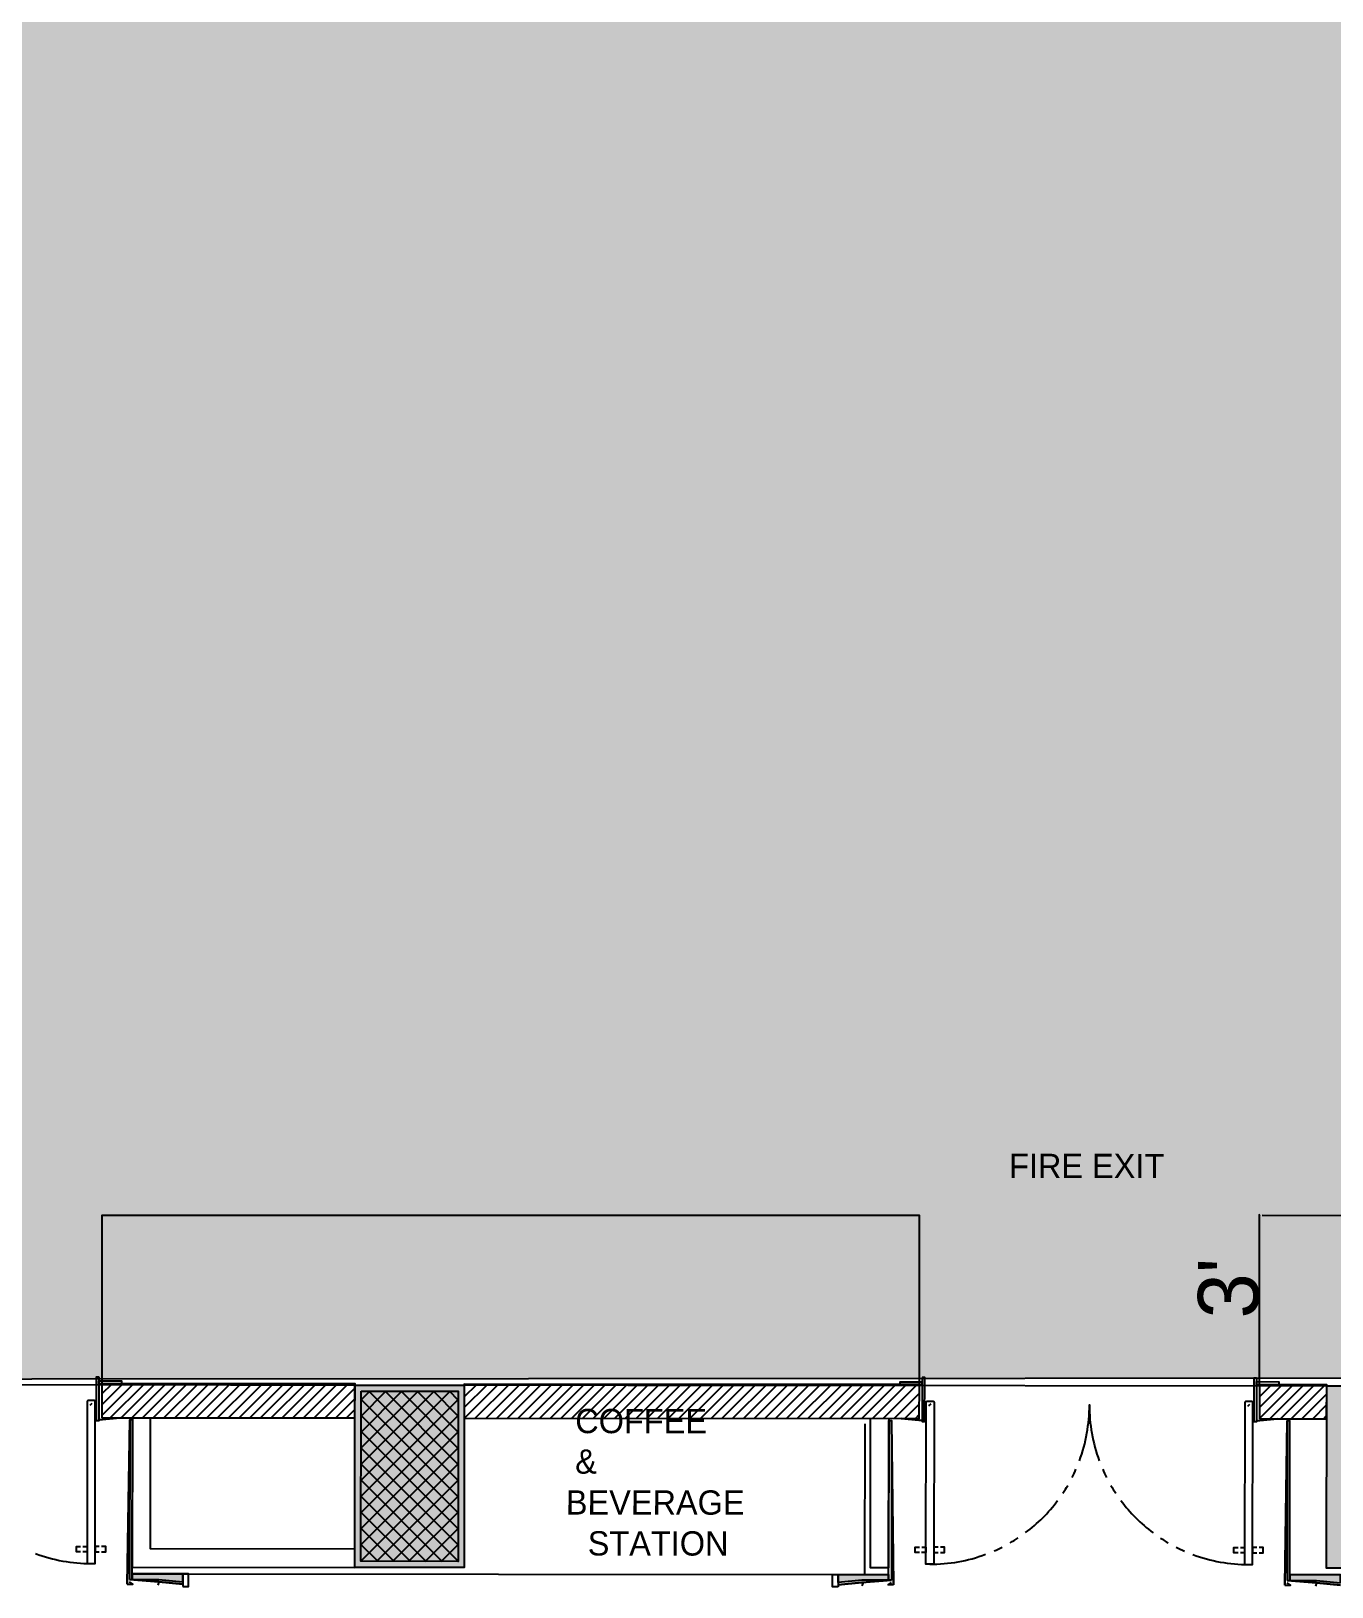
# Model space of a CAD drawing. Header units: millimetres. Extents: x -957 to 3394, y -3 to 3008.
# Drawn here: x 1676 to 2097, y 885 to 1389 of the extents above; entities that cross this region are included whole.
import ezdxf

# ---------------------------------------------------------------- set-up
doc = ezdxf.new("R2010")
doc.units = ezdxf.units.MM
for name, color, linetype in [('FIRE_SAFETY', 7, 'CONTINUOUS'), ('HATCHES', 7, 'CONTINUOUS'), ('PDF_0', 7, 'CONTINUOUS'), ('PDF_FRAMING-COLUMN', 7, 'CONTINUOUS'), ('PDF_FRAMING-COLUMN_HATCH', 7, 'CONTINUOUS'), ('PDF_HATCH', 7, 'CONTINUOUS'), ('PDF_I-DOOR', 7, 'CONTINUOUS'), ('PDF_I-DOOR-OPEN', 7, 'CONTINUOUS'), ('PDF_I-FURN-FIXD', 7, 'CONTINUOUS'), ('PDF_ID_LAYER', 7, 'CONTINUOUS'), ('PDF_SHREM-CAD_6_CABLE', 7, 'CONTINUOUS'), ('PDF_SHREM_ACOUSTIC_WALL', 7, 'CONTINUOUS'), ('PDF_TEXT', 7, 'CONTINUOUS')]:
    doc.layers.add(name, color=color, linetype=linetype)
doc.styles.add('PDF_ARIAL', font='PDF_ARIAL')

msp = doc.modelspace()

# ---------------------------------------------------------------- hatches: boundary and pattern name
at = {"layer": 'HATCHES'}
msp.add_hatch(color=253, dxfattribs=at).paths.add_polyline_path([(3284.08, 953.45), (3285.08, 2124.7), (712.53, 2126.9), (711.53, 951.72)], flags=0)
at = {"layer": 'PDF_I-FURN-FIXD'}
for points in [[(1725.13, 886.71), (1725.13, 889.3), (1708.78, 889.31), (1708.78, 887.45), (1717.4, 887.44), (1717.4, 886.72)], [(1937.3, 886.53), (1937.3, 889.12), (1953.66, 889.11), (1953.66, 887.24), (1945.03, 887.24), (1945.03, 886.52)], [(2099.95, 886.39), (2099.95, 888.98), (2083.59, 888.99), (2083.59, 887.13), (2092.22, 887.12), (2092.22, 886.4)]]:
    msp.add_hatch(color=256, dxfattribs=at).paths.add_polyline_path(points, flags=0)

# ---------------------------------------------------------------- linework, layer by layer
at = {"layer": 'HATCHES', "color": 253}
msp.add_lwpolyline([(712.53, 2126.9), (3285.08, 2124.7), (3284.08, 953.45), (711.53, 951.72), (712.53, 2126.9)], dxfattribs=at)
at = {"layer": 'PDF_0'}
for points in [[(1963.62, 950.65), (1963.62, 1005.31), (1698.93, 1005.31), (1698.93, 950.87)], [(2073.6, 1005.31), (2073.99, 1005.7)], [(2073.75, 950.56), (2073.79, 1005.51)], [(2074.58, 1005.5), (2887.81, 1004.81)]]:
    msp.add_lwpolyline(points, dxfattribs=at)
at = {"layer": 'PDF_FRAMING-COLUMN'}
for points in [[(1780.87, 950.41), (1816.27, 950.38), (1816.22, 891.39), (1780.82, 891.42)], [(1782.84, 948.44), (1814.3, 948.42), (1814.26, 893.35), (1782.79, 893.38)], [(2095.52, 950.14), (2130.91, 950.11), (2130.86, 891.12), (2095.47, 891.15)]]:
    msp.add_lwpolyline(points, close=True, dxfattribs=at)
at = {"layer": 'PDF_FRAMING-COLUMN_HATCH'}
for points in [[(1782.81, 919.54), (1811.74, 948.42)], [(1782.82, 929.97), (1801.31, 948.43)], [(1782.82, 924.76), (1806.53, 948.42)], [(1782.83, 940.4), (1790.88, 948.44)], [(1782.83, 935.19), (1796.1, 948.43)], [(1782.84, 945.61), (1785.67, 948.44)], [(1814.28, 919.52), (1785.4, 948.44)], [(1814.28, 924.73), (1790.62, 948.44)], [(1814.29, 929.94), (1795.83, 948.43)], [(1814.29, 935.16), (1801.05, 948.43)], [(1814.3, 940.37), (1806.26, 948.42)], [(1814.3, 945.59), (1811.47, 948.42)], [(1782.81, 914.33), (1814.3, 945.77)], [(1814.27, 914.3), (1782.84, 945.79)], [(1782.81, 909.11), (1814.3, 940.55)], [(1814.27, 909.09), (1782.83, 940.58)], [(1782.8, 903.9), (1814.29, 935.34)], [(1814.27, 903.87), (1782.83, 935.36)], [(1782.8, 898.68), (1814.29, 930.12)], [(1814.26, 898.66), (1782.82, 930.15)], [(1782.79, 893.47), (1814.28, 924.91)], [(1814.26, 893.44), (1782.82, 924.93)], [(1809.13, 893.36), (1782.81, 919.72)], [(1787.92, 893.38), (1814.28, 919.69)], [(1803.92, 893.36), (1782.81, 914.5)], [(1793.13, 893.37), (1814.27, 914.48)], [(1798.7, 893.37), (1782.81, 909.29)], [(1798.35, 893.37), (1814.27, 909.26)], [(1793.49, 893.37), (1782.8, 904.08)], [(1803.56, 893.36), (1814.27, 904.05)], [(1788.27, 893.38), (1782.8, 898.86)], [(1808.78, 893.36), (1814.26, 898.83)], [(1783.06, 893.38), (1782.79, 893.65)], [(1813.99, 893.35), (1814.26, 893.62)]]:
    msp.add_lwpolyline(points, dxfattribs=at)
for points in [[(1780.87, 950.41), (1816.27, 950.38), (1780.82, 891.42), (1816.22, 891.39)], [(1782.84, 948.44), (1814.3, 948.42), (1782.79, 893.38), (1814.26, 893.35)], [(2095.52, 950.14), (2130.91, 950.11), (2095.47, 891.15), (2130.86, 891.12)]]:
    msp.add_solid(points, dxfattribs=at)
at = {"layer": 'PDF_HATCH'}
for points in [[(1698.92, 944.09), (1705.72, 950.87)], [(1698.92, 940.61), (1709.19, 950.87)], [(1698.93, 947.56), (1702.24, 950.87)], [(1701.65, 939.86), (1712.67, 950.86)], [(1705.12, 939.86), (1716.15, 950.86)], [(1708.6, 939.85), (1719.62, 950.86)], [(1712.08, 939.85), (1723.1, 950.85)], [(1715.55, 939.85), (1726.58, 950.85)], [(1719.03, 939.85), (1730.05, 950.85)], [(1722.51, 939.84), (1733.53, 950.85)], [(1725.98, 939.84), (1737, 950.84)], [(1729.46, 939.84), (1740.48, 950.84)], [(1732.94, 939.83), (1743.96, 950.84)], [(1736.41, 939.83), (1747.43, 950.83)], [(1739.89, 939.83), (1750.91, 950.83)], [(1743.36, 939.82), (1754.39, 950.83)], [(1746.84, 939.82), (1757.86, 950.82)], [(1750.32, 939.82), (1761.34, 950.82)], [(1753.79, 939.82), (1764.82, 950.82)], [(1757.27, 939.81), (1768.29, 950.82)], [(1760.75, 939.81), (1771.77, 950.81)], [(1764.22, 939.81), (1775.24, 950.81)], [(1767.7, 939.8), (1778.72, 950.81)], [(1771.18, 939.8), (1780.89, 949.5)], [(1816.27, 950.09), (1816.96, 950.77)], [(1816.27, 946.61), (1820.44, 950.77)], [(1816.27, 943.13), (1823.91, 950.77)], [(1816.37, 939.76), (1827.39, 950.77)], [(1819.84, 939.76), (1830.87, 950.76)], [(1823.32, 939.76), (1834.34, 950.76)], [(1826.8, 939.75), (1837.82, 950.76)], [(1830.27, 939.75), (1841.29, 950.75)], [(1833.75, 939.75), (1844.77, 950.75)], [(1837.23, 939.74), (1848.25, 950.75)], [(1840.7, 939.74), (1851.72, 950.74)], [(1844.18, 939.74), (1855.2, 950.74)], [(1847.65, 939.74), (1858.68, 950.74)], [(1851.13, 939.73), (1862.15, 950.74)], [(1854.61, 939.73), (1865.63, 950.73)], [(1858.08, 939.73), (1869.11, 950.73)], [(1861.56, 939.72), (1872.58, 950.73)], [(1865.04, 939.72), (1876.06, 950.72)], [(1868.51, 939.72), (1879.53, 950.72)], [(1871.99, 939.71), (1883.01, 950.72)], [(1875.47, 939.71), (1886.49, 950.71)], [(1878.94, 939.71), (1889.96, 950.71)], [(1882.42, 939.71), (1893.44, 950.71)], [(1885.89, 939.7), (1896.92, 950.71)], [(1889.37, 939.7), (1900.39, 950.7)], [(1892.85, 939.7), (1903.87, 950.7)], [(1896.32, 939.69), (1907.35, 950.7)], [(1899.8, 939.69), (1910.82, 950.69)], [(1903.28, 939.69), (1914.3, 950.69)], [(1906.75, 939.68), (1917.77, 950.69)], [(1910.23, 939.68), (1921.25, 950.68)], [(1913.7, 939.68), (1924.73, 950.68)], [(1917.18, 939.68), (1928.2, 950.68)], [(1920.66, 939.67), (1931.68, 950.68)], [(1924.13, 939.67), (1935.16, 950.67)], [(1927.61, 939.67), (1938.63, 950.67)], [(1931.09, 939.66), (1942.11, 950.67)], [(1934.56, 939.66), (1945.58, 950.66)], [(1938.04, 939.66), (1949.06, 950.66)], [(1941.52, 939.65), (1952.54, 950.66)], [(1944.99, 939.65), (1956.01, 950.66)], [(1948.47, 939.65), (1959.49, 950.65)], [(1951.94, 939.65), (1962.97, 950.65)], [(1955.42, 939.64), (1963.62, 947.83)], [(2073.74, 946.62), (2077.69, 950.55)], [(2073.74, 943.14), (2081.16, 950.55)], [(2073.74, 939.66), (2084.64, 950.55)], [(2073.75, 950.09), (2074.21, 950.55)], [(2077.09, 939.54), (2088.11, 950.54)], [(2080.57, 939.54), (2091.59, 950.54)], [(2084.05, 939.53), (2095.07, 950.54)], [(2087.52, 939.53), (2095.51, 947.51)], [(1774.65, 939.8), (1780.88, 946.02)], [(1778.13, 939.79), (1780.88, 942.54)], [(1958.9, 939.64), (1963.62, 944.35)], [(2091, 939.53), (2095.51, 944.03)], [(1962.37, 939.64), (1963.61, 940.88)], [(2094.47, 939.52), (2095.51, 940.56)]]:
    msp.add_lwpolyline(points, dxfattribs=at)
at = {"layer": 'PDF_I-DOOR'}
for points in [[(1697.98, 953.07), (1697.96, 938.83), (1697.19, 938.83), (1697.21, 953.07)], [(1964.58, 952.84), (1964.57, 938.6), (1965.34, 938.6), (1965.35, 952.84)], [(2072.79, 952.75), (2072.78, 938.51), (2072.01, 938.51), (2072.02, 952.75)]]:
    msp.add_lwpolyline(points, close=True, dxfattribs=at)
for points in [[(1694.18, 945.13), (1694.13, 892.66), (1696.72, 892.66), (1696.77, 945.13, 0.414172), (1696.42, 945.47), (1694.53, 945.48, 0.414216)], [(1968.37, 944.9), (1968.32, 892.42), (1965.73, 892.43), (1965.78, 944.9, -0.414172), (1966.12, 945.24), (1968.02, 945.24, -0.414216)], [(2069, 944.81), (2068.95, 892.34), (2071.54, 892.34), (2071.59, 944.81, 0.414216), (2071.24, 945.15), (2069.34, 945.16, 0.414216)]]:
    msp.add_lwpolyline(points, format="xyb", close=True, dxfattribs=at)
for points in [[(1695.13, 943.92), (1695.82, 944.61)], [(1966.72, 943.69), (1967.42, 944.38)], [(2069.94, 943.6), (2070.64, 944.29)], [(1704.79, 939.86), (1697.96, 939.17), (1704.79, 939.86)], [(1957.75, 939.64), (1964.57, 938.94), (1957.75, 939.64)], [(2079.61, 939.54), (2072.78, 938.85), (2079.61, 939.54)], [(1692.04, 896.45), (1690.69, 896.46), (1690.69, 898.18), (1692.04, 898.18)], [(1692.78, 898.18), (1694.14, 898.18), (1694.13, 896.45), (1692.78, 896.45)], [(1698.09, 898.18), (1696.73, 898.18), (1696.73, 896.45), (1698.09, 896.45)], [(1698.82, 896.45), (1700.18, 896.45), (1700.18, 898.17), (1698.82, 898.17)], [(1963.64, 896.22), (1962.28, 896.22), (1962.28, 897.95), (1963.64, 897.95)], [(1964.38, 897.95), (1965.74, 897.95), (1965.73, 896.22), (1964.37, 896.22)], [(1969.68, 897.94), (1968.33, 897.94), (1968.33, 896.22), (1969.68, 896.22)], [(1970.42, 896.22), (1971.78, 896.22), (1971.78, 897.94), (1970.42, 897.94)], [(2066.86, 896.13), (2065.5, 896.14), (2065.5, 897.86), (2066.86, 897.86)], [(2067.6, 897.86), (2068.96, 897.86), (2068.95, 896.13), (2067.59, 896.13)], [(2072.9, 897.85), (2071.55, 897.86), (2071.55, 896.13), (2072.9, 896.13)], [(2073.64, 896.13), (2075, 896.13), (2075, 897.85), (2073.64, 897.85)]]:
    msp.add_lwpolyline(points, dxfattribs=at)
at = {"layer": 'PDF_I-DOOR-OPEN'}
msp.add_lwpolyline([(2015.45, 925.93, 0.089837), (2018.68, 943.99, 0.089831), (2021.88, 925.93, 0.089831)], format="xyb", dxfattribs=at)
for centre, radius, start, end in [((1967.2, 943.89), 51.48, 333.0144, 336.2975), ((2070.16, 943.81), 51.48, 203.6058, 206.8888), ((1967.19, 943.9), 51.49, 326.4463, 329.7287), ((2070.17, 943.81), 51.49, 210.1733, 213.4557), ((1967.22, 943.89), 51.46, 306.7407, 323.1613), ((2070.14, 943.8), 51.46, 216.7408, 233.1608), ((1967.21, 943.9), 51.48, 293.6045, 296.8876), ((1967.2, 943.91), 51.49, 300.1733, 303.4557), ((2070.14, 943.79), 51.45, 236.4444, 239.7291), ((2070.15, 943.82), 51.48, 243.0151, 246.2981), ((1695.33, 944.12), 51.46, 249.5813, 270.1145), ((1967.22, 943.89), 51.46, 269.7875, 290.3207), ((2070.14, 943.8), 51.46, 249.5811, 270.1146)]:
    msp.add_arc(centre, radius, start, end, dxfattribs=at)
at = {"layer": 'PDF_I-FURN-FIXD'}
for points in [[(1705.26, 950.87), (1697.97, 950.88), (1697.98, 951.86), (1705.26, 951.85)], [(1957.29, 950.65), (1964.58, 950.65), (1964.58, 951.39), (1957.29, 951.4)], [(2080.08, 950.55), (2072.79, 950.56), (2072.79, 951.54), (2080.08, 951.53)], [(1707.88, 887.45), (1708.78, 887.45), (1708.82, 939.21), (1707.92, 939.21)], [(1954.56, 887.24), (1953.66, 887.24), (1953.7, 939), (1954.6, 939)], [(2082.69, 887.13), (2083.59, 887.13), (2083.64, 938.89), (2082.74, 938.89)], [(1725.13, 886.71), (1725.13, 889.3), (1708.78, 889.31), (1708.78, 887.45), (1717.4, 887.44)], [(1725.13, 885.27), (1726.93, 885.27), (1726.93, 889.3), (1725.13, 889.3)], [(1937.3, 885.09), (1935.5, 885.09), (1935.51, 889.12), (1937.3, 889.12)], [(1937.3, 886.53), (1937.3, 889.12), (1953.66, 889.11), (1953.66, 887.24), (1945.03, 887.24)], [(2099.95, 886.39), (2099.95, 888.98), (2083.59, 888.99), (2083.59, 887.13), (2092.22, 887.12)]]:
    msp.add_lwpolyline(points, close=True, dxfattribs=at)
for points in [[(1707.16, 886.01), (1707.92, 939.21), (1707.16, 886.01)], [(1955.27, 885.8), (1954.6, 939), (1955.27, 885.8)], [(2081.97, 885.69), (2082.74, 938.89), (2081.97, 885.69)], [(1707.16, 886.01), (1708.95, 886.01), (1707.88, 886.73)], [(1707.88, 887.45), (1717.4, 886.72), (1707.88, 887.45)], [(1717.4, 886.72), (1717.04, 885.64)], [(1725.13, 885.99), (1717.4, 886.72), (1725.13, 885.99)], [(1954.56, 887.24), (1945.03, 886.52), (1954.56, 887.24)], [(2082.69, 887.13), (2092.22, 886.4), (2082.69, 887.13)], [(1937.3, 885.81), (1945.03, 886.52), (1937.3, 885.81)], [(1945.39, 886.52), (1945.03, 885.45)], [(1955.27, 885.8), (1953.48, 885.8), (1954.56, 886.52)], [(2081.97, 885.69), (2083.77, 885.69), (2082.69, 886.41)], [(2092.22, 886.4), (2091.86, 885.32)], [(2099.95, 885.67), (2092.22, 886.4), (2099.95, 885.67)]]:
    msp.add_lwpolyline(points, dxfattribs=at)
at = {"layer": 'PDF_ID_LAYER'}
msp.add_lwpolyline([(1708.78, 889.31), (1946.01, 889.11), (1946.05, 937.88)], dxfattribs=at)
at = {"layer": 'PDF_SHREM-CAD_6_CABLE', "color": 253}
msp.add_lwpolyline([(712.53, 2126.9), (3285.08, 2124.7), (3284.08, 949.12), (711.53, 951.32)], close=True, dxfattribs=at)
at = {"layer": 'PDF_SHREM_ACOUSTIC_WALL'}
for points in [[(1698.92, 939.86), (1780.88, 939.79), (1780.89, 950.8), (1698.93, 950.87)], [(1816.26, 939.76), (1963.61, 939.64), (1963.62, 950.65), (1816.27, 950.77)], [(2073.74, 939.54), (2095.51, 939.52), (2095.52, 950.54), (2073.75, 950.55)]]:
    msp.add_lwpolyline(points, close=True, dxfattribs=at)
for points in [[(1708.81, 939.85), (1708.77, 891.48), (1780.82, 891.42)], [(1780.83, 897.32), (1714.68, 897.37), (1714.71, 939.85)], [(1953.72, 939.64), (1953.68, 891.27), (1947.78, 891.27), (1947.82, 939.65)]]:
    msp.add_lwpolyline(points, dxfattribs=at)

# ---------------------------------------------------------------- texts
at = {"layer": 'FIRE_SAFETY', "insert": (1992.67, 1017.47), "char_height": 7.866, "width": 48.7257, "attachment_point": 7, "rotation": 359.951, "style": 'PDF_ARIAL'}
msp.add_mtext('FIRE EXIT', dxfattribs=at)
at = {"layer": 'PDF_0', "insert": (2073.77, 972), "char_height": 19.665, "width": 17.4801, "attachment_point": 7, "rotation": 89.951, "style": 'PDF_ARIAL'}
msp.add_mtext("3'", dxfattribs=at)
at = {"layer": 'PDF_TEXT', "char_height": 7.866, "attachment_point": 7, "rotation": 359.951, "style": 'PDF_ARIAL'}
for s, insert, width in [('COFFEE &', (1852.18, 921.64), 48.7257), ('BEVERAGE', (1849.15, 908.4), 52.4402), ('STATION', (1856.24, 895.15), 42.8261)]:
    msp.add_mtext(s, dxfattribs=dict(at, insert=insert, width=width))

doc.saveas('drawing.dxf')
